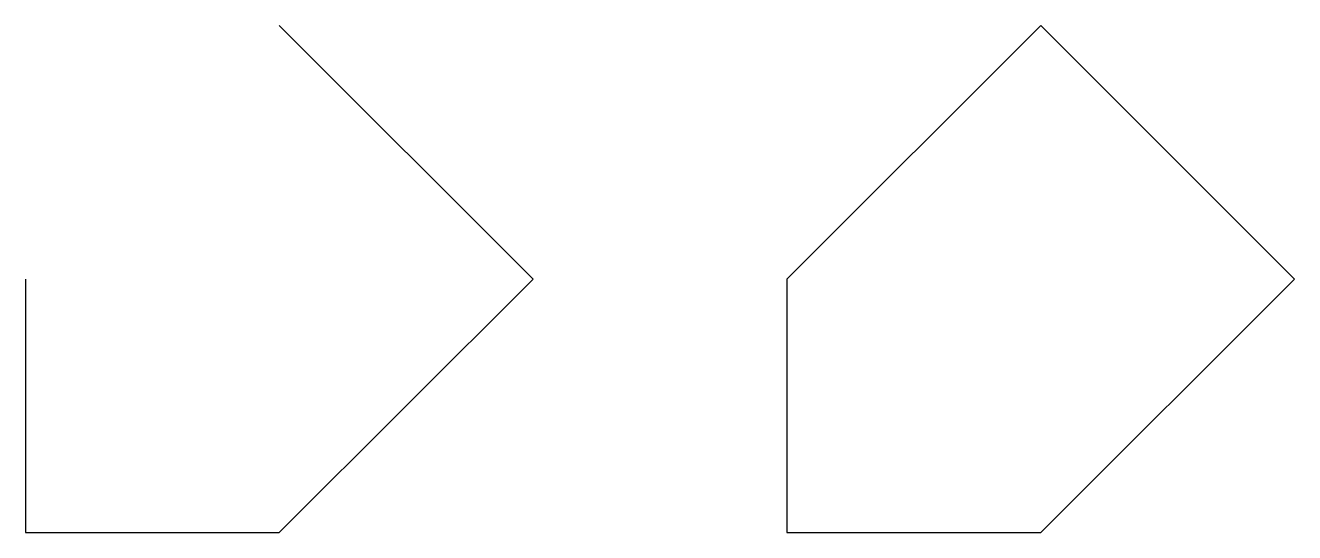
# Model space of a CAD drawing. Header units: millimetres. Extents: x 10 to 60, y 10 to 30.
import ezdxf

# ---------------------------------------------------------------- set-up
doc = ezdxf.new("R2010")
doc.units = ezdxf.units.MM
doc.header["$MEASUREMENT"] = 0
doc.layers.get('0').update_dxf_attribs({"lineweight": 25, "true_color": 0xffffff})

msp = doc.modelspace()

# ---------------------------------------------------------------- linework, layer by layer
msp.add_lwpolyline([(10, 20), (10, 10), (20, 10), (30, 20), (20, 30)])
msp.add_lwpolyline([(40, 20), (40, 10), (50, 10), (60, 20), (50, 30)], close=True)

doc.saveas('drawing.dxf')
